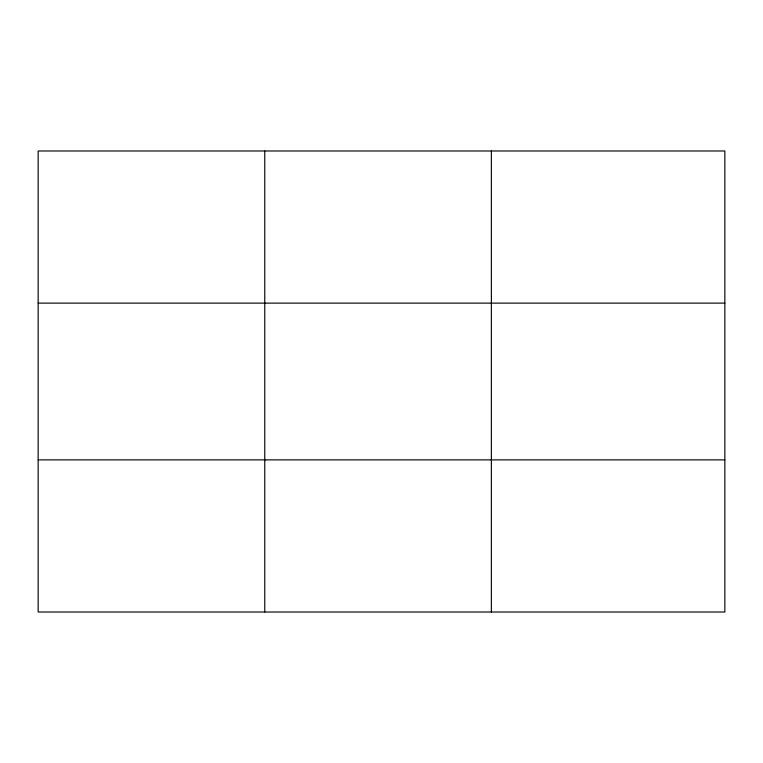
<?xml version="1.0" encoding="UTF-8"?>
<svg xmlns="http://www.w3.org/2000/svg" width="763" height="763" viewBox="0 0 763 763"><rect width="100%" height="100%" fill="white"/><g stroke="black" fill="none" stroke-linecap="round" stroke-linejoin="round"><path stroke-width="1.14" d="M264.761 150.988L264.761 612.012M491.372 150.988L491.372 612.012M724.85 303.121L724.85 150.988L38.15 150.988L38.15 612.012L724.85 612.012L724.85 303.121L38.15 303.121M38.15 459.879L724.85 459.879"/></g></svg>
